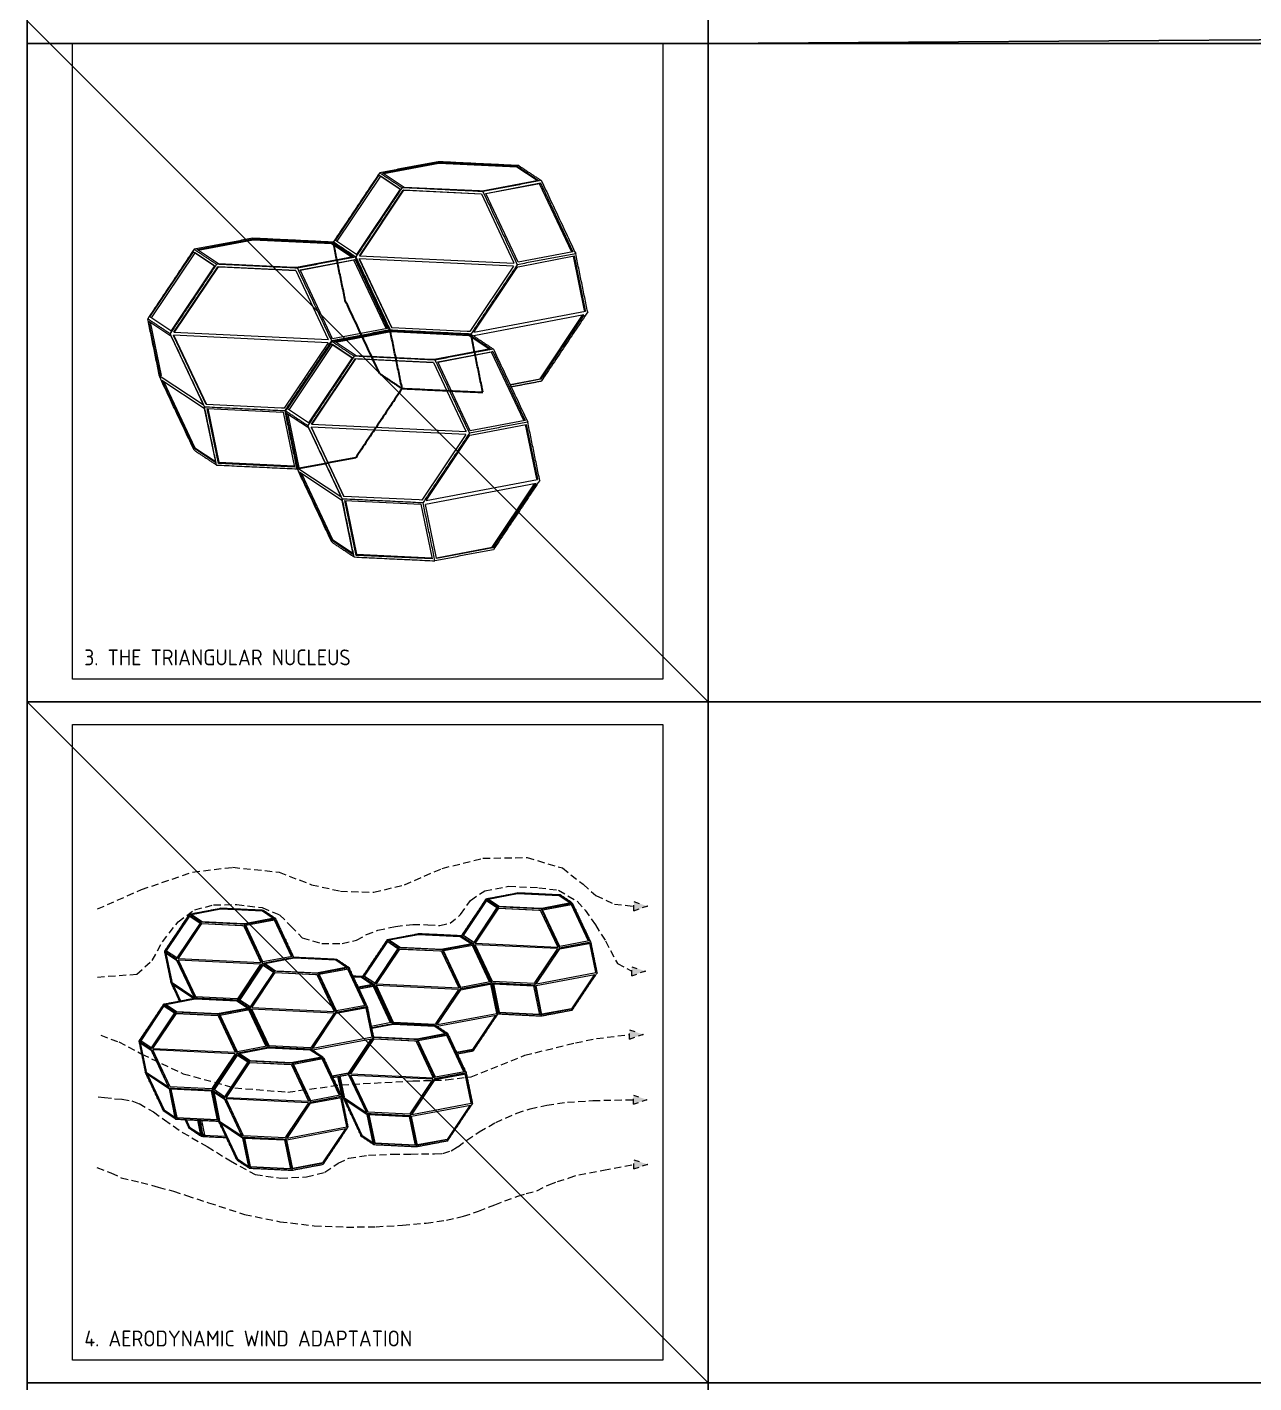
# Model space of a CAD drawing. Header units: millimetres. Extents: x 551 to 27551, y 6116 to 15116.
# Drawn here: x 551 to 3252, y 7616 to 10602 of the extents above; entities that cross this region are included whole.
import ezdxf

# ---------------------------------------------------------------- set-up
doc = ezdxf.new("R2010")
doc.units = ezdxf.units.MM
doc.linetypes.add('ACAD_ISO03W100', pattern=[30, 12, -18])
doc.linetypes.add('HIDDEN2', pattern=[4.7625, 3.175, -1.5875])
for name, color, linetype, lineweight in [('1ST', 51, 'Continuous', 18), ('2ND', 201, 'Continuous', 15), ('3RD', 140, 'Continuous', 13), ('4TH DETAILS', 125, 'Continuous', 9), ('TEXTS', 210, 'Continuous', 9)]:
    doc.layers.add(name, color=color, linetype=linetype, lineweight=lineweight)
doc.layers.add('LAYOUT', color=83, linetype='Continuous', plot=False)
doc.styles.get("Standard").update_dxf_attribs({"font": 'arial.ttf'})

# ---------------------------------------------------------------- blocks, each defined once
blk = doc.blocks.new('A$Cddddb582')
at = {"color": 0, "linetype": 'Continuous', "lineweight": 0, "extrusion": (0, 0.982622, 0.185618)}
for p, q in [((-30.52, 360.05), (-30.29, 360.1)), ((-30.43, 359.99), (-30.52, 360.05)), ((-27.97, 358.36), (-30.43, 359.99)), ((-23.89, 361.16), (-30.35, 359.94)), ((-30.29, 360.1), (-23.89, 361.31)), ((-23.89, 361.31), (-15.03, 360.89)), ((-23.89, 361.16), (-23.89, 361.31)), ((-14.72, 360.72), (-23.89, 361.16)), ((-15.03, 360.89), (-14.72, 360.87)), ((-14.72, 360.87), (-12.17, 359.18)), ((-14.72, 360.72), (-14.72, 360.87)), ((-12.34, 359.15), (-14.72, 360.72)), ((-36.04, 352.12), (-30.92, 359.77)), ((-30.75, 359.67), (-35.88, 352.02)), ((-30.92, 359.77), (-30.91, 359.78)), ((-30.91, 359.78), (-28.43, 358.13)), ((-30.91, 359.78), (-30.75, 359.67)), ((-28.43, 358.13), (-30.75, 359.67)), ((-19.11, 357.94), (-27.97, 358.36)), ((-12.17, 359.18), (-18.8, 357.92)), ((-18.38, 357.65), (-11.94, 358.87)), ((-12.06, 358.78), (-18.35, 357.58)), ((-11.94, 358.87), (-12.06, 358.78)), ((-8.28, 350.76), (-12.06, 358.78)), ((-11.94, 358.87), (-8.14, 350.78)), ((-28.43, 358.13), (-33.56, 350.47)), ((-33.22, 350.33), (-28.06, 358.03)), ((-28.03, 358.01), (-33.17, 350.32)), ((-28.03, 358.01), (-28.06, 358.03)), ((-28.06, 358.03), (-27.75, 358.02)), ((-18.88, 357.57), (-28.03, 358.01)), ((-27.75, 358.02), (-18.89, 357.59)), ((-18.8, 357.92), (-19.11, 357.94)), ((-18.89, 357.59), (-15.12, 349.57)), ((-14.58, 349.56), (-18.38, 357.65)), ((-45.68, 352.17), (-52.14, 350.95)), ((-52.08, 351.11), (-45.68, 352.32)), ((-45.68, 352.32), (-36.83, 351.9)), ((-45.68, 352.17), (-45.68, 352.32)), ((-36.51, 351.73), (-45.68, 352.17)), ((-33.56, 350.48), (-36.04, 352.12)), ((-57.83, 343.13), (-52.71, 350.78)), ((-52.55, 350.68), (-57.67, 343.03)), ((-52.71, 350.79), (-50.23, 349.14)), ((-52.71, 350.79), (-52.55, 350.68)), ((-52.71, 350.78), (-52.71, 350.79)), ((-50.23, 349.14), (-52.55, 350.68)), ((-52.31, 351.06), (-52.08, 351.11)), ((-52.22, 351), (-52.31, 351.06)), ((-49.76, 349.37), (-52.22, 351)), ((-36.83, 351.9), (-36.51, 351.88)), ((-36.51, 351.88), (-33.96, 350.19)), ((-36.51, 351.73), (-36.51, 351.88)), ((-34.14, 350.16), (-36.51, 351.73)), ((-33.56, 350.47), (-33.56, 350.48)), ((-8.14, 350.78), (-14.58, 349.56)), ((-50.23, 349.14), (-55.35, 341.48)), ((-55.01, 341.34), (-49.86, 349.04)), ((-49.82, 349.02), (-54.96, 341.33)), ((-49.82, 349.02), (-49.86, 349.04)), ((-49.86, 349.04), (-49.54, 349.02)), ((-40.67, 348.58), (-49.82, 349.02)), ((-40.91, 348.95), (-49.76, 349.37)), ((-49.54, 349.02), (-40.68, 348.6)), ((-40.59, 348.93), (-40.91, 348.95)), ((-33.96, 350.19), (-40.59, 348.93)), ((-40.18, 348.66), (-33.73, 349.88)), ((-33.85, 349.79), (-40.15, 348.59)), ((-33.73, 349.88), (-33.85, 349.79)), ((-30.08, 341.77), (-33.85, 349.79)), ((-33.73, 349.88), (-29.93, 341.79)), ((-33.24, 349.97), (-33.21, 349.94)), ((-33.2, 349.87), (-33.24, 349.97)), ((-15.1, 349.1), (-33.24, 349.97)), ((-33.22, 350.33), (-15.07, 349.46)), ((-33.21, 349.94), (-29.4, 341.85)), ((-29.42, 341.85), (-33.2, 349.87)), ((-15.1, 349.1), (-20.25, 341.41)), ((-19.77, 341.35), (-14.8, 348.77)), ((-15.12, 349.57), (-15.07, 349.46)), ((-14.8, 348.77), (-14.62, 349.04)), ((-14.62, 349.04), (-14.39, 349.08)), ((-14.39, 349.08), (-7.99, 350.3)), ((-6.77, 343.9), (-8.08, 350.28)), ((-7.99, 350.3), (-6.68, 343.91)), ((-40.68, 348.6), (-36.91, 340.58)), ((-36.38, 340.57), (-40.18, 348.66)), ((-56.63, 336.26), (-57.94, 342.65)), ((-57.94, 342.65), (-55.48, 341.01)), ((-55.36, 341.49), (-57.83, 343.13)), ((-57.77, 342.53), (-56.48, 336.24)), ((-6.84, 343.37), (-19.79, 340.91)), ((-19.77, 341.35), (-6.66, 343.83)), ((-12, 335.88), (-7.01, 343.33)), ((-6.84, 343.37), (-11.9, 335.81)), ((-6.66, 343.83), (-6.77, 343.9)), ((-6.68, 343.91), (-6.66, 343.83)), ((-55.48, 341.01), (-55.39, 340.95)), ((-55.39, 340.95), (-55.26, 340.67)), ((-55.35, 341.48), (-55.36, 341.49)), ((-55.04, 340.98), (-55, 340.95)), ((-54.99, 340.88), (-55.04, 340.98)), ((-36.9, 340.11), (-55.04, 340.98)), ((-55.01, 341.34), (-36.86, 340.47)), ((-55, 340.95), (-51.19, 332.86)), ((-51.22, 332.86), (-54.99, 340.88)), ((-29.93, 341.79), (-36.38, 340.57)), ((-29.52, 341.37), (-35.97, 340.15)), ((-35.92, 340.31), (-29.52, 341.52)), ((-29.52, 341.52), (-20.66, 341.1)), ((-29.52, 341.37), (-29.52, 341.52)), ((-20.34, 340.93), (-29.52, 341.37)), ((-20.57, 341.43), (-29.42, 341.85)), ((-20.66, 341.1), (-20.34, 341.08)), ((-20.25, 341.41), (-20.57, 341.43)), ((-20.34, 341.08), (-17.8, 339.39)), ((-20.34, 340.93), (-20.34, 341.08)), ((-17.97, 339.36), (-20.34, 340.93)), ((-55.26, 340.67), (-51.58, 332.84)), ((-36.9, 340.11), (-42.04, 332.42)), ((-41.66, 332.33), (-36.54, 339.98)), ((-36.38, 339.88), (-41.5, 332.23)), ((-36.91, 340.58), (-36.86, 340.47)), ((-36.54, 339.99), (-34.06, 338.34)), ((-36.54, 339.99), (-36.38, 339.88)), ((-36.54, 339.98), (-36.54, 339.99)), ((-34.06, 338.34), (-36.38, 339.88)), ((-36.15, 340.26), (-35.92, 340.31)), ((-36.06, 340.2), (-36.15, 340.26)), ((-33.6, 338.57), (-36.06, 340.2)), ((-17.8, 339.39), (-24.42, 338.13)), ((-34.06, 338.34), (-39.19, 330.68)), ((-38.85, 330.54), (-33.69, 338.24)), ((-33.66, 338.22), (-38.8, 330.53)), ((-33.66, 338.22), (-33.69, 338.24)), ((-33.69, 338.24), (-33.38, 338.23)), ((-24.51, 337.78), (-33.66, 338.22)), ((-24.74, 338.15), (-33.6, 338.57)), ((-33.38, 338.23), (-24.52, 337.8)), ((-24.42, 338.13), (-24.74, 338.15)), ((-24.52, 337.8), (-20.74, 329.78)), ((-24.01, 337.86), (-17.56, 339.08)), ((-20.21, 329.77), (-24.01, 337.86)), ((-17.68, 338.99), (-23.98, 337.79)), ((-17.56, 339.08), (-17.68, 338.99)), ((-13.91, 330.97), (-17.68, 338.99)), ((-17.56, 339.08), (-13.76, 330.99)), ((-56.61, 336.18), (-56.63, 336.26)), ((-56.48, 336.24), (-56.61, 336.18)), ((-56.61, 336.18), (-51.58, 332.84)), ((-52.67, 327.72), (-56.42, 335.69)), ((-51.43, 332.37), (-56.42, 335.69)), ((-56.18, 335.53), (-52.54, 327.78)), ((-15.52, 335.21), (-12, 335.88)), ((-11.9, 335.81), (-15.48, 335.13)), ((-11.9, 335.81), (-12, 335.88)), ((-42.36, 332.44), (-51.22, 332.86)), ((-51.43, 332.37), (-50.17, 326.26)), ((-51.08, 332.37), (-42.15, 331.94)), ((-49.75, 325.93), (-51.08, 332.37)), ((-51, 332.37), (-49.71, 326.08)), ((-42.04, 332.42), (-42.36, 332.44)), ((-42.15, 331.94), (-40.83, 325.51)), ((-40.46, 325.46), (-41.78, 331.85)), ((-41.78, 331.85), (-39.32, 330.21)), ((-39.19, 330.69), (-41.66, 332.33)), ((-41.6, 331.73), (-40.31, 325.44)), ((-39.32, 330.21), (-39.23, 330.16)), ((-39.23, 330.16), (-39.09, 329.87)), ((-39.19, 330.68), (-39.19, 330.69)), ((-39.09, 329.87), (-35.41, 322.04)), ((-38.87, 330.18), (-38.83, 330.15)), ((-38.82, 330.08), (-38.87, 330.18)), ((-20.73, 329.31), (-38.87, 330.18)), ((-38.85, 330.54), (-20.69, 329.67)), ((-38.83, 330.15), (-35.03, 322.06)), ((-35.05, 322.06), (-38.82, 330.08)), ((-20.74, 329.78), (-20.69, 329.67)), ((-13.76, 330.99), (-20.21, 329.77)), ((-20.02, 329.29), (-13.62, 330.51)), ((-12.39, 324.11), (-13.7, 330.49)), ((-13.62, 330.51), (-12.31, 324.12)), ((-20.73, 329.31), (-25.88, 321.62)), ((-25.39, 321.56), (-20.43, 328.98)), ((-20.43, 328.98), (-20.25, 329.25)), ((-20.25, 329.25), (-20.02, 329.29)), ((-52.67, 327.72), (-52.54, 327.78)), ((-50.21, 326.09), (-52.67, 327.72)), ((-52.54, 327.78), (-50.16, 326.2)), ((-50.13, 326.03), (-50.21, 326.09)), ((-50.17, 326.26), (-50.13, 326.03)), ((-49.71, 326.08), (-49.75, 325.93)), ((-40.83, 325.51), (-49.75, 325.93)), ((-49.71, 326.08), (-40.86, 325.66)), ((-40.45, 325.38), (-40.46, 325.46)), ((-40.31, 325.44), (-40.45, 325.38)), ((-40.45, 325.38), (-35.41, 322.04)), ((-36.51, 316.92), (-40.25, 324.89)), ((-35.27, 321.57), (-40.25, 324.89)), ((-40.02, 324.73), (-36.37, 316.98)), ((-12.47, 323.58), (-25.46, 321.11)), ((-25.39, 321.56), (-12.29, 324.04)), ((-17.63, 316.09), (-12.64, 323.54)), ((-12.47, 323.58), (-17.53, 316.02)), ((-12.29, 324.04), (-12.39, 324.11)), ((-12.31, 324.12), (-12.29, 324.04)), ((-26.19, 321.64), (-35.05, 322.06)), ((-35.27, 321.57), (-34.01, 315.46)), ((-34.91, 321.57), (-25.98, 321.14)), ((-33.59, 315.13), (-34.91, 321.57)), ((-34.84, 321.57), (-33.54, 315.28)), ((-25.88, 321.62), (-26.19, 321.64)), ((-25.98, 321.14), (-24.66, 314.71)), ((-24.2, 314.99), (-25.46, 321.11)), ((-36.51, 316.92), (-36.37, 316.98)), ((-34.05, 315.29), (-36.51, 316.92)), ((-36.37, 316.98), (-34, 315.4)), ((-34.01, 315.46), (-33.96, 315.23)), ((-24.17, 314.85), (-17.63, 316.09)), ((-17.53, 316.02), (-24.16, 314.76)), ((-17.53, 316.02), (-17.63, 316.09)), ((-33.96, 315.23), (-34.05, 315.29)), ((-33.54, 315.28), (-33.59, 315.13)), ((-24.66, 314.71), (-33.59, 315.13)), ((-33.54, 315.28), (-24.69, 314.86)), ((-24.16, 314.76), (-24.2, 314.99))]:
    blk.add_line(p, q, dxfattribs=at)
at = {"color": 0, "linetype": 'Continuous', "lineweight": 0}
for points in [[(-30.83, 360.07), (-36.28, 351.92)], [(-23.98, 361.37), (-30.83, 360.07)], [(-30.83, 360.07), (-28.2, 358.32)], [(-14.49, 360.91), (-23.98, 361.37)], [(-14.49, 360.91), (-11.85, 359.16)], [(-28.2, 358.32), (-33.65, 350.17)], [(-18.71, 357.86), (-28.2, 358.32)], [(-11.85, 359.16), (-18.71, 357.86)], [(-11.85, 359.16), (-7.81, 350.57)], [(-18.71, 357.86), (-14.67, 349.27)], [(-45.77, 352.38), (-52.63, 351.08)], [(-36.28, 351.92), (-45.77, 352.38)], [(-52.63, 351.08), (-58.08, 342.93)], [(-52.63, 351.08), (-49.99, 349.33)], [(-36.28, 351.92), (-33.65, 350.17)], [(-36.28, 351.92), (-33.65, 350.17)], [(-7.81, 350.57), (-14.67, 349.27)], [(-6.4, 343.72), (-7.81, 350.57)], [(-49.99, 349.33), (-55.44, 341.18)], [(-40.5, 348.87), (-49.99, 349.33)], [(-33.65, 350.17), (-40.5, 348.87)], [(-40.5, 348.87), (-36.46, 340.28)], [(-33.65, 350.17), (-29.61, 341.58)], [(-29.61, 341.58), (-33.65, 350.17)], [(-14.67, 349.27), (-20.12, 341.12)], [(-58.08, 342.93), (-55.44, 341.18)], [(-56.67, 336.09), (-58.08, 342.93)], [(-6.4, 343.72), (-11.85, 335.58)], [(-51.4, 332.59), (-55.44, 341.18)], [(-29.61, 341.58), (-36.46, 340.28)], [(-29.61, 341.58), (-36.46, 340.28)], [(-20.12, 341.12), (-29.61, 341.58)], [(-29.61, 341.58), (-20.12, 341.12)], [(-20.12, 341.12), (-17.48, 339.37)], [(-36.46, 340.28), (-41.91, 332.13)], [(-36.46, 340.28), (-41.91, 332.13)], [(-36.46, 340.28), (-33.83, 338.53)], [(-17.48, 339.37), (-24.34, 338.07)], [(-17.48, 339.37), (-13.44, 330.78)], [(-33.83, 338.53), (-39.27, 330.38)], [(-24.34, 338.07), (-33.83, 338.53)], [(-24.34, 338.07), (-20.29, 329.48)], [(-52.63, 327.49), (-56.67, 336.09)], [(-11.85, 335.58), (-15.38, 334.91)], [(-51.4, 332.59), (-41.91, 332.13)], [(-49.99, 325.74), (-51.4, 332.59)], [(-40.5, 325.29), (-41.91, 332.13)], [(-41.91, 332.13), (-39.27, 330.38)], [(-40.5, 325.29), (-41.91, 332.13)], [(-35.23, 321.79), (-39.27, 330.38)], [(-13.44, 330.78), (-20.29, 329.48)], [(-12.03, 323.93), (-13.44, 330.78)], [(-20.29, 329.48), (-25.74, 321.33)], [(-52.63, 327.49), (-49.99, 325.74)], [(-49.99, 325.74), (-40.5, 325.29)], [(-36.46, 316.69), (-40.5, 325.29)], [(-12.03, 323.93), (-17.48, 315.79)], [(-35.23, 321.79), (-25.74, 321.33)], [(-33.83, 314.94), (-35.23, 321.79)], [(-24.34, 314.49), (-25.74, 321.33)], [(-36.46, 316.69), (-33.83, 314.94)], [(-17.48, 315.79), (-24.34, 314.49)], [(-33.83, 314.94), (-24.34, 314.49)]]:
    blk.add_open_spline(points, degree=1, dxfattribs=at)

msp = doc.modelspace()

# ---------------------------------------------------------------- hatches: boundary and pattern name
at = {"layer": '2ND'}
h = msp.add_hatch(color=256, dxfattribs=at)
h.dxf.hatch_style = 1
h.paths.add_polyline_path([(1886.89, 8087.185), (1916.89, 8097.185), (1886.89, 8107.185)])
h.paths.add_polyline_path([(1885.809, 8229.583), (1915.809, 8239.583), (1885.809, 8249.583)])
h.paths.add_polyline_path([(1907.482, 8383.189), (1877.482, 8393.189), (1877.482, 8373.189)])
h.paths.add_polyline_path([(1882.158, 8532.518), (1882.158, 8512.518), (1912.158, 8522.518)])
h.paths.add_polyline_path([(1886.89, 8655.757), (1916.89, 8665.757), (1886.89, 8675.757)])

# ---------------------------------------------------------------- linework, layer by layer
at = {"layer": '1ST', "color": 244, "lineweight": 30, "true_color": 0x991b1e}
for points in [[(1251.321, 9999.944), (1224.942, 10128.268)], [(1224.942, 10128.268), (1274.344, 10095.424)], [(1350.124, 9934.256), (1274.344, 10095.424)], [(1327.102, 9838.776), (1251.321, 9999.944)], [(1350.124, 9934.256), (1221.586, 9909.892)], [(1350.124, 9934.256), (1528.063, 9925.775)], [(1376.503, 9805.932), (1350.124, 9934.256)], [(1554.442, 9797.451), (1528.063, 9925.775)], [(1221.586, 9909.892), (1119.426, 9757.205)], [(1327.102, 9838.776), (1376.503, 9805.932)], [(1376.503, 9805.932), (1274.344, 9653.244)], [(1376.503, 9805.932), (1554.442, 9797.451)], [(1145.805, 9628.881), (1119.426, 9757.205)], [(1274.344, 9653.244), (1145.805, 9628.881)]]:
    msp.add_open_spline(points, degree=1, dxfattribs=at)
at = {"layer": '2ND', "linetype": 'ACAD_ISO03W100'}
for p, q in [((1886.89, 8655.757), (1916.89, 8665.757)), ((1882.158, 8512.518), (1912.158, 8522.518)), ((1877.482, 8373.189), (1907.482, 8383.189)), ((1885.809, 8229.583), (1915.809, 8239.583)), ((1886.89, 8087.185), (1916.89, 8097.185))]:
    msp.add_line(p, q, dxfattribs=at)
at = {"layer": '2ND', "linetype": 'HIDDEN2', "ltscale": 5}
for points in [[(705.604, 8659.72), (802.548, 8702.229), (915.213, 8741.027), (1003.455, 8751.418), (1105.817, 8740.809), (1176.987, 8712.924), (1240.567, 8698.885), (1314.547, 8696.424), (1381.731, 8712.929), (1465.014, 8748.956), (1554.365, 8771.295), (1651.699, 8772.753), (1729.692, 8749.87), (1775.046, 8713.964), (1803.245, 8689.243), (1844.173, 8670.233), (1886.89, 8665.757)], [(705.604, 8509.719), (792.253, 8515.974), (826.223, 8546.42), (848.676, 8587.177), (883.022, 8631.325), (920.181, 8657.934), (961.362, 8668.647), (1012.737, 8669.233), (1067.977, 8662.5), (1106.851, 8646.882), (1131.399, 8621.689), (1156.546, 8596.35), (1199.485, 8583.579), (1244.397, 8583.485), (1275.966, 8590.903), (1297.952, 8603.015), (1323.321, 8612.875), (1361.656, 8621.138), (1399.896, 8625.457), (1433.156, 8624.987), (1459.652, 8623.391), (1482.296, 8627.992), (1505.317, 8647.428), (1527.304, 8678.601), (1558.441, 8699.545), (1610.926, 8709.516), (1677.486, 8706.516), (1721.175, 8700.976), (1762.295, 8676.507), (1779.511, 8657.261), (1802.309, 8624.434), (1824.708, 8589.107), (1850.523, 8539.379), (1882.158, 8522.518)], [(712.931, 8381.556), (752.357, 8366.751), (803.454, 8339.962), (894.414, 8296.797), (1007.888, 8265.673), (1125.054, 8256.281), (1243.474, 8272.434), (1399.79, 8280.92), (1473.852, 8283.144), (1528.38, 8290.083), (1572.661, 8307.199), (1646.7, 8337.259), (1758.373, 8364.992), (1804.346, 8374.022), (1877.482, 8383.189)], [(707.082, 8246.004), (720.886, 8244.502), (743.272, 8241.801), (759.845, 8240.487), (781.456, 8236.899), (797.337, 8230.866), (828.698, 8212.581), (853.052, 8195.491), (892.734, 8167.481), (947.416, 8136.255), (998.594, 8104.711), (1053.069, 8074.682), (1109.304, 8066.912), (1166.035, 8069.695), (1206.278, 8079.674), (1235.671, 8099.895), (1259.061, 8110.516), (1302.708, 8117.191), (1355.542, 8119.646), (1395.731, 8119.764), (1447.808, 8120.442), (1466.146, 8121.415), (1484.662, 8127.09), (1498.892, 8135.916), (1519.052, 8150.292), (1546.53, 8168.725), (1582.623, 8189.281), (1629.051, 8209.962), (1658.659, 8219.409), (1695.147, 8227.558), (1740.531, 8233.873), (1796.828, 8237.816), (1885.809, 8239.583), (1885.809, 8239.583)], [(704.442, 8089.938), (735.228, 8078.571), (757.764, 8067.649), (801.532, 8057.192), (839.61, 8047.217), (872.751, 8037.745), (901.711, 8028.793), (950.108, 8012.525), (1029.631, 7987.044), (1107.296, 7970.809), (1182.942, 7962.072), (1253.997, 7958.953), (1319.115, 7959.82), (1377.74, 7963.194), (1429.405, 7967.939), (1473.955, 7974.261), (1511.36, 7982.703), (1544.525, 7993.839), (1580.898, 8008.284), (1602.78, 8016.946), (1631.037, 8026.942), (1649.884, 8032.676), (1673.187, 8039.033), (1699.925, 8052.241), (1718.527, 8059.135), (1744.36, 8067.308), (1765.537, 8074.361), (1820.151, 8084.195), (1886.89, 8097.185)]]:
    msp.add_lwpolyline(points, dxfattribs=at)
at = {"layer": '2ND', "linetype": 'ACAD_ISO03W100'}
for points in [[(1886.89, 8655.757), (1886.89, 8675.757), (1916.89, 8665.757)], [(1882.158, 8512.518), (1882.158, 8532.518), (1912.158, 8522.518)], [(1877.482, 8373.189), (1877.482, 8393.189), (1907.482, 8383.189)], [(1885.809, 8229.583), (1885.809, 8249.583), (1915.809, 8239.583)], [(1886.89, 8087.185), (1886.89, 8107.185), (1916.89, 8097.185)]]:
    msp.add_lwpolyline(points, close=True, dxfattribs=at)
at = {"layer": '3RD', "extrusion": (1e-16, 0.982622, 0.185618)}
for p, q in [((1630.872, 8692.856), (1566.323, 8680.621)), ((1566.878, 8682.2), (1630.872, 8694.33)), ((1630.872, 8692.856), (1630.872, 8694.33)), ((1630.872, 8694.33), (1719.461, 8690.107)), ((1722.617, 8688.483), (1630.872, 8692.856)), ((1719.461, 8690.107), (1722.617, 8689.957)), ((1722.617, 8688.483), (1722.617, 8689.957)), ((1722.617, 8689.957), (1723.493, 8689.374)), ((1723.493, 8689.374), (1748.088, 8673.023)), ((913.059, 8648.318), (977.053, 8660.447)), ((977.053, 8658.973), (977.053, 8660.447)), ((977.053, 8660.447), (1065.642, 8656.225)), ((1509.359, 8602.384), (1560.606, 8678.979)), ((1562.201, 8677.911), (1510.957, 8601.321)), ((1585.388, 8662.503), (1534.14, 8585.908)), ((1538.023, 8584.391), (1589.485, 8661.306)), ((1538.272, 8585.526), (1589.133, 8661.543)), ((1560.606, 8678.979), (1585.388, 8662.503)), ((1560.606, 8678.979), (1562.201, 8677.911)), ((1585.384, 8662.497), (1562.201, 8677.911)), ((1564.598, 8681.768), (1566.878, 8682.2)), ((1590.069, 8664.834), (1564.598, 8681.768)), ((1589.485, 8661.306), (1589.133, 8661.543)), ((1589.133, 8661.543), (1677.723, 8657.321)), ((1589.485, 8661.306), (1680.985, 8656.945)), ((1681.814, 8660.461), (1590.069, 8664.834)), ((1684.094, 8660.893), (1681.814, 8660.461)), ((1748.088, 8673.023), (1684.094, 8660.893)), ((1685.928, 8657.711), (1750.408, 8669.932)), ((1749.225, 8668.997), (1686.235, 8657.058)), ((1746.363, 8672.696), (1722.617, 8688.483)), ((1750.408, 8669.932), (1749.225, 8668.997)), ((1786.932, 8588.801), (1749.225, 8668.997)), ((1750.408, 8669.932), (1788.423, 8589.083)), ((855.54, 8568.501), (906.787, 8645.096)), ((908.382, 8644.028), (857.138, 8567.438)), ((906.787, 8645.096), (931.569, 8628.62)), ((906.787, 8645.096), (908.382, 8644.028)), ((931.565, 8628.615), (908.382, 8644.028)), ((910.779, 8647.885), (913.059, 8648.318)), ((936.25, 8630.951), (910.779, 8647.885)), ((977.053, 8658.973), (912.504, 8646.738)), ((1027.995, 8626.578), (936.25, 8630.951)), ((1068.798, 8654.6), (977.053, 8658.973)), ((1094.269, 8639.14), (1030.275, 8627.011)), ((1032.109, 8623.828), (1096.589, 8636.05)), ((1095.406, 8635.114), (1032.416, 8623.175)), ((1065.642, 8656.225), (1068.798, 8656.074)), ((1068.798, 8654.6), (1068.798, 8656.074)), ((1068.798, 8656.074), (1069.674, 8655.492)), ((1092.544, 8638.813), (1068.798, 8654.6)), ((1069.674, 8655.492), (1094.269, 8639.14)), ((1096.589, 8636.05), (1095.406, 8635.114)), ((1133.113, 8554.918), (1095.406, 8635.114)), ((1096.589, 8636.05), (1134.604, 8555.201)), ((1677.723, 8657.321), (1680.879, 8657.17)), ((1680.879, 8657.17), (1682.223, 8654.312)), ((1682.223, 8654.312), (1719.158, 8575.758)), ((1723.942, 8576.862), (1685.928, 8657.711)), ((931.569, 8628.62), (880.321, 8552.025)), ((884.204, 8550.509), (935.666, 8627.423)), ((884.453, 8551.643), (935.314, 8627.661)), ((935.666, 8627.423), (935.314, 8627.661)), ((935.314, 8627.661), (1023.904, 8623.438)), ((935.666, 8627.423), (1027.166, 8623.063)), ((1023.904, 8623.438), (1027.06, 8623.288)), ((1027.06, 8623.288), (1028.404, 8620.429)), ((1030.275, 8627.011), (1027.995, 8626.578)), ((1028.404, 8620.429), (1065.339, 8541.876)), ((1070.124, 8542.979), (1032.109, 8623.828)), ((1412.932, 8602.952), (1348.384, 8590.717)), ((1348.939, 8592.296), (1412.932, 8604.426)), ((1412.932, 8602.952), (1412.932, 8604.426)), ((1412.932, 8604.426), (1501.521, 8600.203)), ((1504.677, 8598.579), (1412.932, 8602.952)), ((1501.521, 8600.203), (1504.677, 8600.053)), ((1504.677, 8598.579), (1504.677, 8600.053)), ((1504.677, 8600.053), (1505.553, 8599.47)), ((1534.14, 8585.908), (1509.359, 8602.384)), ((1291.419, 8512.48), (1342.666, 8589.075)), ((1344.262, 8588.007), (1293.018, 8511.417)), ((1367.448, 8572.599), (1316.201, 8496.004)), ((1320.084, 8494.487), (1371.545, 8571.402)), ((1320.333, 8495.622), (1371.194, 8571.639)), ((1342.666, 8589.075), (1367.448, 8572.599)), ((1342.666, 8589.075), (1344.262, 8588.007)), ((1367.445, 8572.593), (1344.262, 8588.007)), ((1346.659, 8591.864), (1348.939, 8592.296)), ((1372.13, 8574.93), (1346.659, 8591.864)), ((1371.545, 8571.402), (1371.194, 8571.639)), ((1371.194, 8571.639), (1459.783, 8567.417)), ((1371.545, 8571.402), (1463.045, 8567.041)), ((1463.875, 8570.557), (1372.13, 8574.93)), ((1466.154, 8570.989), (1463.875, 8570.557)), ((1530.148, 8583.119), (1466.154, 8570.989)), ((1467.988, 8567.807), (1532.469, 8580.029)), ((1531.285, 8579.093), (1468.295, 8567.154)), ((1528.423, 8582.792), (1504.677, 8598.579)), ((1505.553, 8599.47), (1530.148, 8583.119)), ((1532.469, 8580.029), (1531.285, 8579.093)), ((1568.993, 8498.897), (1531.285, 8579.093)), ((1532.469, 8580.029), (1570.483, 8499.179)), ((1537.356, 8580.912), (1537.708, 8580.675)), ((1575.532, 8499.72), (1537.356, 8580.912)), ((1718.743, 8572.267), (1537.356, 8580.912)), ((1537.529, 8584.415), (1538.272, 8585.526)), ((1537.529, 8584.415), (1719.158, 8575.758)), ((1575.778, 8499.708), (1537.708, 8580.675)), ((1718.743, 8572.267), (1669.089, 8498.055)), ((1672.713, 8495.629), (1723.574, 8571.646)), ((1723.574, 8571.646), (1787.569, 8583.776)), ((1788.423, 8589.083), (1723.942, 8576.862)), ((1787.569, 8583.776), (1789.848, 8584.208)), ((1789.009, 8584.049), (1802.127, 8520.236)), ((1789.848, 8584.208), (1803.137, 8519.561)), ((854.482, 8563.744), (855.358, 8563.162)), ((854.95, 8561.468), (854.482, 8563.744)), ((867.771, 8499.098), (854.95, 8561.468)), ((855.358, 8563.162), (879.953, 8546.81)), ((880.321, 8552.025), (855.54, 8568.501)), ((856.194, 8562.606), (869.133, 8499.66)), ((879.953, 8546.81), (917.681, 8466.57)), ((883.537, 8547.03), (883.889, 8546.793)), ((921.713, 8465.837), (883.537, 8547.03)), ((1064.924, 8538.385), (883.537, 8547.03)), ((883.71, 8550.532), (884.453, 8551.643)), ((883.71, 8550.532), (1065.339, 8541.876)), ((921.959, 8465.826), (883.889, 8546.793)), ((1134.604, 8555.201), (1070.124, 8542.979)), ((1072.444, 8539.889), (1074.724, 8540.321)), ((1097.915, 8522.955), (1072.444, 8539.889)), ((1138.718, 8550.977), (1074.169, 8538.742)), ((1074.724, 8540.321), (1138.718, 8552.451)), ((1138.718, 8550.977), (1138.718, 8552.451)), ((1138.718, 8552.451), (1227.306, 8548.228)), ((1230.462, 8546.604), (1138.718, 8550.977)), ((1227.306, 8548.228), (1230.462, 8548.078)), ((1230.462, 8546.604), (1230.462, 8548.078)), ((1230.462, 8548.078), (1231.339, 8547.495)), ((1254.208, 8530.817), (1230.462, 8546.604)), ((1231.339, 8547.495), (1255.933, 8531.144)), ((1459.783, 8567.417), (1462.939, 8567.266)), ((1462.939, 8567.266), (1464.283, 8564.408)), ((1464.283, 8564.408), (1501.218, 8485.854)), ((1506.003, 8486.958), (1467.988, 8567.807)), ((1064.924, 8538.385), (1015.271, 8464.173)), ((1017.204, 8460.505), (1068.452, 8537.1)), ((1070.047, 8536.032), (1018.803, 8459.442)), ((1093.233, 8520.624), (1041.986, 8444.029)), ((1045.869, 8442.512), (1097.331, 8519.427)), ((1046.118, 8443.647), (1096.979, 8519.664)), ((1068.452, 8537.1), (1093.233, 8520.624)), ((1068.452, 8537.1), (1070.047, 8536.032)), ((1093.23, 8520.618), (1070.047, 8536.032)), ((1097.331, 8519.427), (1096.979, 8519.664)), ((1096.979, 8519.664), (1185.568, 8515.442)), ((1097.331, 8519.427), (1188.83, 8515.066)), ((1189.66, 8518.582), (1097.915, 8522.955)), ((1185.568, 8515.442), (1188.724, 8515.291)), ((1188.724, 8515.291), (1190.068, 8512.433)), ((1191.94, 8519.014), (1189.66, 8518.582)), ((1190.068, 8512.433), (1227.004, 8433.879)), ((1255.933, 8531.144), (1191.94, 8519.014)), ((1193.773, 8515.832), (1258.254, 8528.054)), ((1231.788, 8434.983), (1193.773, 8515.832)), ((1257.07, 8527.118), (1194.08, 8515.179)), ((1258.254, 8528.054), (1257.07, 8527.118)), ((1294.778, 8446.922), (1257.07, 8527.118)), ((1258.254, 8528.054), (1296.268, 8447.204)), ((1268.481, 8511.019), (1283.581, 8510.299)), ((1283.581, 8510.299), (1286.738, 8510.149)), ((1286.738, 8508.675), (1286.738, 8510.149)), ((1286.738, 8510.149), (1287.614, 8509.566)), ((1316.201, 8496.004), (1291.419, 8512.48)), ((1801.291, 8514.818), (1671.459, 8490.21)), ((1672.109, 8494.726), (1803.137, 8519.561)), ((1799.617, 8514.501), (1749.766, 8439.994)), ((1801.291, 8514.818), (1750.776, 8439.319)), ((1803.137, 8519.561), (1802.127, 8520.236)), ((869.133, 8499.66), (867.771, 8499.098)), ((867.771, 8499.098), (918.129, 8465.617)), ((887.197, 8456.93), (869.647, 8494.254)), ((917.225, 8462.622), (869.647, 8494.254)), ((872.013, 8492.681), (888.69, 8457.213)), ((1286.738, 8508.675), (1269.19, 8509.511)), ((1312.209, 8493.215), (1279.746, 8487.062)), ((1281.27, 8483.821), (1314.529, 8490.125)), ((1313.346, 8489.189), (1281.577, 8483.167)), ((1310.483, 8492.888), (1286.738, 8508.675)), ((1287.614, 8509.566), (1312.209, 8493.215)), ((1314.529, 8490.125), (1313.346, 8489.189)), ((1351.053, 8408.993), (1313.346, 8489.189)), ((1314.529, 8490.125), (1352.544, 8409.276)), ((1319.417, 8491.008), (1319.768, 8490.771)), ((1357.593, 8409.816), (1319.417, 8491.008)), ((1500.803, 8482.363), (1319.417, 8491.008)), ((1319.589, 8494.511), (1320.333, 8495.622)), ((1319.589, 8494.511), (1501.218, 8485.854)), ((1357.839, 8409.804), (1319.768, 8490.771)), ((1500.803, 8482.363), (1451.15, 8408.151)), ((1454.774, 8405.725), (1505.635, 8481.742)), ((1505.635, 8481.742), (1569.629, 8493.872)), ((1570.483, 8499.179), (1506.003, 8486.958)), ((1569.629, 8493.872), (1571.909, 8494.304)), ((1571.07, 8494.145), (1584.187, 8430.332)), ((1571.909, 8494.304), (1585.198, 8429.657)), ((1667.278, 8495.347), (1575.532, 8499.72)), ((1590.178, 8430.533), (1576.945, 8494.906)), ((1576.945, 8494.906), (1666.207, 8490.652)), ((1577.662, 8494.872), (1590.59, 8431.982)), ((1666.207, 8490.652), (1666.22, 8490.59)), ((1666.22, 8490.59), (1679.44, 8426.279)), ((1669.089, 8498.055), (1667.278, 8495.347)), ((1684.502, 8426.757), (1671.459, 8490.21)), ((1672.109, 8494.726), (1672.713, 8495.629)), ((854.504, 8449.985), (856.784, 8450.417)), ((920.778, 8461.073), (856.229, 8448.838)), ((856.784, 8450.417), (920.778, 8462.547)), ((917.681, 8466.57), (918.129, 8465.617)), ((920.778, 8461.073), (920.778, 8462.547)), ((920.778, 8462.547), (1009.367, 8458.324)), ((1012.523, 8456.7), (920.778, 8461.073)), ((1013.459, 8461.465), (921.713, 8465.837)), ((1009.367, 8458.324), (1012.523, 8458.174)), ((1012.523, 8456.7), (1012.523, 8458.174)), ((1012.523, 8458.174), (1013.399, 8457.591)), ((1036.269, 8440.913), (1012.523, 8456.7)), ((1013.399, 8457.591), (1037.994, 8441.24)), ((1015.271, 8464.173), (1013.459, 8461.465)), ((1041.986, 8444.029), (1017.204, 8460.505)), ((799.264, 8370.601), (850.512, 8447.196)), ((852.107, 8446.128), (800.863, 8369.538)), ((875.294, 8430.72), (824.046, 8354.125)), ((827.929, 8352.608), (879.391, 8429.523)), ((828.178, 8353.743), (879.039, 8429.76)), ((850.512, 8447.196), (875.294, 8430.72)), ((850.512, 8447.196), (852.107, 8446.128)), ((875.29, 8430.715), (852.107, 8446.128)), ((879.975, 8433.051), (854.504, 8449.985)), ((879.391, 8429.523), (879.039, 8429.76)), ((879.039, 8429.76), (967.629, 8425.538)), ((879.391, 8429.523), (970.89, 8425.162)), ((971.72, 8428.678), (879.975, 8433.051)), ((967.629, 8425.538), (970.784, 8425.388)), ((970.784, 8425.388), (972.128, 8422.529)), ((974, 8429.11), (971.72, 8428.678)), ((972.128, 8422.529), (1009.064, 8343.975)), ((1037.994, 8441.24), (974, 8429.11)), ((975.834, 8425.928), (1040.314, 8438.15)), ((1013.848, 8345.079), (975.834, 8425.928)), ((1039.131, 8437.214), (976.141, 8425.275)), ((1040.314, 8438.15), (1039.131, 8437.214)), ((1076.838, 8357.018), (1039.131, 8437.214)), ((1040.314, 8438.15), (1078.329, 8357.3)), ((1045.202, 8439.033), (1045.554, 8438.796)), ((1083.378, 8357.841), (1045.202, 8439.033)), ((1226.588, 8430.388), (1045.202, 8439.033)), ((1045.374, 8442.536), (1046.118, 8443.647)), ((1045.374, 8442.536), (1227.004, 8433.879)), ((1083.624, 8357.829), (1045.554, 8438.796)), ((1226.588, 8430.388), (1176.935, 8356.176)), ((1180.559, 8353.75), (1231.42, 8429.767)), ((1231.42, 8429.767), (1295.414, 8441.897)), ((1296.268, 8447.204), (1231.788, 8434.983)), ((1295.414, 8441.897), (1297.694, 8442.329)), ((1296.855, 8442.17), (1309.973, 8378.357)), ((1297.694, 8442.329), (1310.983, 8377.682)), ((1583.351, 8424.914), (1453.979, 8400.393)), ((1454.17, 8404.822), (1585.198, 8429.657)), ((1581.677, 8424.597), (1531.826, 8350.09)), ((1583.351, 8424.914), (1532.837, 8349.415)), ((1585.198, 8429.657), (1584.187, 8430.332)), ((1590.59, 8431.982), (1590.178, 8430.533)), ((1590.264, 8430.529), (1590.178, 8430.533)), ((1679.44, 8426.279), (1590.264, 8430.529)), ((1590.59, 8431.982), (1679.135, 8427.762)), ((1749.766, 8439.994), (1684.331, 8427.591)), ((1748.497, 8438.887), (1684.502, 8426.757)), ((1750.776, 8439.319), (1748.497, 8438.887)), ((1750.776, 8439.319), (1749.766, 8439.994)), ((1352.544, 8409.276), (1308.57, 8400.941)), ((1309.269, 8397.543), (1356.657, 8406.525)), ((1356.657, 8405.051), (1309.56, 8396.125)), ((1356.657, 8405.051), (1356.657, 8406.525)), ((1356.657, 8406.525), (1445.246, 8402.303)), ((1448.402, 8400.679), (1356.657, 8405.051)), ((1449.338, 8405.443), (1357.593, 8409.816)), ((1445.246, 8402.303), (1448.402, 8402.153)), ((1448.402, 8400.679), (1448.402, 8402.153)), ((1448.402, 8402.153), (1449.278, 8401.57)), ((1472.148, 8384.891), (1448.402, 8400.679)), ((1449.278, 8401.57), (1473.873, 8385.218)), ((1451.15, 8408.151), (1449.338, 8405.443)), ((1454.17, 8404.822), (1454.774, 8405.725)), ((798.207, 8365.844), (799.083, 8365.261)), ((798.675, 8363.568), (798.207, 8365.844)), ((811.496, 8301.197), (798.675, 8363.568)), ((799.083, 8365.261), (823.678, 8348.909)), ((824.046, 8354.125), (799.264, 8370.601)), ((799.919, 8364.706), (812.858, 8301.759)), ((1309.137, 8372.939), (1179.764, 8348.418)), ((1179.955, 8352.847), (1310.983, 8377.682)), ((1307.462, 8372.622), (1257.611, 8298.115)), ((1309.137, 8372.939), (1258.622, 8297.44)), ((1263.809, 8296.587), (1315.27, 8373.502)), ((1264.057, 8297.722), (1314.919, 8373.739)), ((1310.983, 8377.682), (1309.973, 8378.357)), ((1315.855, 8377.029), (1313.111, 8378.854)), ((1315.27, 8373.502), (1314.919, 8373.739)), ((1314.919, 8373.739), (1403.508, 8369.517)), ((1315.27, 8373.502), (1406.77, 8369.141)), ((1407.599, 8372.657), (1315.855, 8377.029)), ((1403.508, 8369.517), (1406.664, 8369.366)), ((1406.664, 8369.366), (1408.008, 8366.508)), ((1409.879, 8373.089), (1407.599, 8372.657)), ((1408.008, 8366.508), (1444.943, 8287.954)), ((1473.873, 8385.218), (1409.879, 8373.089)), ((1411.713, 8369.906), (1476.193, 8382.128)), ((1449.728, 8289.057), (1411.713, 8369.906)), ((1475.01, 8381.193), (1412.02, 8369.253)), ((1476.193, 8382.128), (1475.01, 8381.193)), ((1512.718, 8300.997), (1475.01, 8381.193)), ((1476.193, 8382.128), (1514.208, 8301.279)), ((823.678, 8348.909), (861.406, 8268.67)), ((827.262, 8349.129), (827.614, 8348.892)), ((865.438, 8267.937), (827.262, 8349.129)), ((1008.649, 8340.484), (827.262, 8349.129)), ((827.435, 8352.632), (828.178, 8353.743)), ((827.435, 8352.632), (1009.064, 8343.975)), ((865.684, 8267.925), (827.614, 8348.892)), ((1008.649, 8340.484), (958.995, 8266.272)), ((960.929, 8262.605), (1012.176, 8339.199)), ((1013.772, 8338.131), (962.528, 8261.542)), ((1012.176, 8339.199), (1036.958, 8322.723)), ((1012.176, 8339.199), (1013.772, 8338.131)), ((1036.955, 8322.718), (1013.772, 8338.131)), ((1078.329, 8357.3), (1013.848, 8345.079)), ((1016.169, 8341.989), (1018.449, 8342.421)), ((1041.64, 8325.054), (1016.169, 8341.989)), ((1082.442, 8353.076), (1017.894, 8340.842)), ((1018.449, 8342.421), (1082.442, 8354.55)), ((1082.442, 8353.076), (1082.442, 8354.55)), ((1082.442, 8354.55), (1171.031, 8350.328)), ((1174.187, 8348.704), (1082.442, 8353.076)), ((1175.123, 8353.468), (1083.378, 8357.841)), ((1199.658, 8333.243), (1135.664, 8321.114)), ((1171.031, 8350.328), (1174.187, 8350.178)), ((1174.187, 8348.704), (1174.187, 8350.178)), ((1174.187, 8350.178), (1175.063, 8349.595)), ((1197.933, 8332.916), (1174.187, 8348.704)), ((1175.063, 8349.595), (1199.658, 8333.243)), ((1176.935, 8356.176), (1175.123, 8353.468)), ((1179.955, 8352.847), (1180.559, 8353.75)), ((1531.826, 8350.09), (1496.614, 8343.416)), ((1530.557, 8348.983), (1496.988, 8342.62)), ((1532.837, 8349.415), (1530.557, 8348.983)), ((1532.837, 8349.415), (1531.826, 8350.09)), ((812.858, 8301.759), (811.496, 8301.197)), ((811.496, 8301.197), (861.854, 8267.717)), ((1036.958, 8322.723), (985.711, 8246.129)), ((989.594, 8244.612), (1041.055, 8321.527)), ((989.843, 8245.747), (1040.704, 8321.764)), ((1041.055, 8321.527), (1040.704, 8321.764)), ((1040.704, 8321.764), (1129.293, 8317.542)), ((1041.055, 8321.527), (1132.555, 8317.166)), ((1133.385, 8320.682), (1041.64, 8325.054)), ((1129.293, 8317.542), (1132.449, 8317.391)), ((1132.449, 8317.391), (1133.793, 8314.533)), ((1135.664, 8321.114), (1133.385, 8320.682)), ((1133.793, 8314.533), (1170.728, 8235.979)), ((1137.498, 8317.931), (1201.979, 8330.153)), ((1175.513, 8237.082), (1137.498, 8317.931)), ((1200.795, 8329.217), (1137.805, 8317.278)), ((1201.979, 8330.153), (1200.795, 8329.217)), ((1238.503, 8249.022), (1200.795, 8329.217)), ((1201.979, 8330.153), (1239.993, 8249.304)), ((1514.208, 8301.279), (1449.728, 8289.057)), ((849.536, 8219.441), (813.372, 8296.353)), ((863.295, 8263.163), (813.372, 8296.353)), ((815.738, 8294.78), (852.242, 8217.144)), ((1257.611, 8298.115), (1222.399, 8291.441)), ((1256.342, 8297.008), (1222.773, 8290.645)), ((1234.509, 8290.505), (1243.561, 8246.471)), ((1247.375, 8245.176), (1237.924, 8291.152)), ((1239.346, 8291.422), (1248.737, 8245.738)), ((1258.622, 8297.44), (1256.342, 8297.008)), ((1256.79, 8294.728), (1259.558, 8292.888)), ((1258.622, 8297.44), (1257.611, 8298.115)), ((1259.558, 8292.888), (1297.286, 8212.648)), ((1263.142, 8293.108), (1263.493, 8292.871)), ((1301.318, 8211.916), (1263.142, 8293.108)), ((1444.528, 8284.463), (1263.142, 8293.108)), ((1263.314, 8296.611), (1264.057, 8297.722)), ((1263.314, 8296.611), (1444.943, 8287.954)), ((1301.563, 8211.904), (1263.493, 8292.871)), ((1444.528, 8284.463), (1394.875, 8210.251)), ((1398.498, 8207.825), (1449.36, 8283.842)), ((1449.36, 8283.842), (1513.354, 8295.971)), ((1513.354, 8295.971), (1515.634, 8296.403)), ((1514.795, 8296.244), (1527.912, 8232.432)), ((1515.634, 8296.403), (1528.923, 8231.757)), ((861.406, 8268.67), (861.854, 8267.717)), ((863.295, 8263.163), (876.351, 8199.648)), ((957.184, 8263.564), (865.438, 8267.937)), ((880.084, 8198.75), (866.851, 8263.123)), ((866.851, 8263.123), (956.113, 8258.869)), ((867.568, 8263.089), (880.496, 8200.199)), ((956.113, 8258.869), (956.126, 8258.807)), ((956.126, 8258.807), (969.346, 8194.496)), ((958.995, 8266.272), (957.184, 8263.564)), ((959.872, 8257.847), (960.748, 8257.265)), ((960.339, 8255.571), (959.872, 8257.847)), ((973.161, 8193.201), (960.339, 8255.571)), ((960.748, 8257.265), (985.343, 8240.913)), ((985.711, 8246.129), (960.929, 8262.605)), ((961.583, 8256.709), (974.523, 8193.763)), ((989.099, 8244.636), (989.843, 8245.747)), ((989.099, 8244.636), (1170.728, 8235.979)), ((1175.145, 8231.867), (1239.139, 8243.996)), ((1239.993, 8249.304), (1175.513, 8237.082)), ((1239.139, 8243.996), (1241.419, 8244.428)), ((1240.58, 8244.269), (1253.697, 8180.457)), ((1241.419, 8244.428), (1254.708, 8179.782)), ((1242.837, 8247.974), (1243.256, 8247.954)), ((1243.561, 8246.471), (1243.365, 8246.48)), ((1248.737, 8245.738), (1247.375, 8245.176)), ((1247.375, 8245.176), (1297.734, 8211.696)), ((850.88, 8216.582), (849.536, 8219.441)), ((850.88, 8216.582), (852.242, 8217.144)), ((876.351, 8199.648), (850.88, 8216.582)), ((852.242, 8217.144), (876.002, 8201.348)), ((985.343, 8240.913), (1023.071, 8160.673)), ((988.927, 8241.133), (989.278, 8240.896)), ((1027.103, 8159.941), (988.927, 8241.133)), ((1170.313, 8232.488), (988.927, 8241.133)), ((1027.349, 8159.929), (989.278, 8240.896)), ((1170.313, 8232.488), (1120.66, 8158.276)), ((1124.284, 8155.85), (1175.145, 8231.867)), ((1285.415, 8163.419), (1249.251, 8240.332)), ((1299.174, 8207.141), (1249.251, 8240.332)), ((1251.617, 8238.759), (1288.122, 8161.123)), ((1297.286, 8212.648), (1297.734, 8211.696)), ((1393.063, 8207.543), (1301.318, 8211.916)), ((1527.076, 8227.014), (1397.244, 8202.405)), ((1397.894, 8206.922), (1528.923, 8231.757)), ((1525.402, 8226.697), (1475.551, 8152.189)), ((1527.076, 8227.014), (1476.561, 8151.515)), ((1528.923, 8231.757), (1527.912, 8232.432)), ((880.496, 8200.199), (880.084, 8198.75)), ((880.17, 8198.746), (880.084, 8198.75)), ((969.346, 8194.496), (880.17, 8198.746)), ((880.496, 8200.199), (969.041, 8195.979)), ((905.811, 8181.512), (899.108, 8195.769)), ((900.771, 8195.689), (908.517, 8179.215)), ((925.889, 8194.492), (932.626, 8161.719)), ((936.359, 8160.822), (929.473, 8194.322)), ((930.941, 8194.252), (937.203, 8163.79)), ((936.189, 8186.031), (932.765, 8185.382)), ((934.535, 8194.08), (941.15, 8161.898)), ((974.523, 8193.763), (973.161, 8193.201)), ((973.161, 8193.201), (1023.519, 8159.721)), ((1011.201, 8111.444), (975.037, 8188.357)), ((1024.959, 8155.166), (975.037, 8188.357)), ((977.403, 8186.784), (1013.907, 8109.148)), ((1299.174, 8207.141), (1312.231, 8143.626)), ((1315.963, 8142.729), (1302.73, 8207.102)), ((1302.73, 8207.102), (1391.993, 8202.848)), ((1303.447, 8207.068), (1316.375, 8144.178)), ((1391.993, 8202.848), (1392.005, 8202.786)), ((1392.005, 8202.786), (1405.225, 8138.475)), ((1394.875, 8210.251), (1393.063, 8207.543)), ((1410.287, 8138.953), (1397.244, 8202.405)), ((1397.894, 8206.922), (1398.498, 8207.825)), ((907.155, 8178.653), (905.811, 8181.512)), ((907.155, 8178.653), (908.517, 8179.215)), ((932.626, 8161.719), (907.155, 8178.653)), ((908.517, 8179.215), (932.277, 8163.419)), ((937.203, 8163.79), (936.359, 8160.822)), ((936.445, 8160.817), (936.359, 8160.822)), ((988.551, 8158.334), (936.445, 8160.817)), ((937.203, 8163.79), (937.29, 8163.786)), ((937.29, 8163.786), (940.796, 8163.619)), ((1023.071, 8160.673), (1023.519, 8159.721)), ((1024.959, 8155.166), (1038.016, 8091.651)), ((1118.848, 8155.568), (1027.103, 8159.941)), ((1041.748, 8090.754), (1028.516, 8155.127)), ((1028.516, 8155.127), (1117.778, 8150.873)), ((1029.232, 8155.093), (1042.16, 8092.203)), ((1120.66, 8158.276), (1118.848, 8155.568)), ((1252.861, 8175.039), (1123.029, 8150.43)), ((1123.68, 8154.947), (1254.708, 8179.782)), ((1123.68, 8154.947), (1124.284, 8155.85)), ((1251.187, 8174.722), (1201.336, 8100.214)), ((1252.861, 8175.039), (1202.347, 8099.539)), ((1254.708, 8179.782), (1253.697, 8180.457)), ((1286.759, 8160.561), (1285.415, 8163.419)), ((1286.759, 8160.561), (1288.122, 8161.123)), ((1312.231, 8143.626), (1286.759, 8160.561)), ((1288.122, 8161.123), (1311.881, 8145.326)), ((1475.551, 8152.189), (1410.116, 8139.787)), ((1476.561, 8151.515), (1475.551, 8152.189)), ((1117.778, 8150.873), (1117.791, 8150.811)), ((1117.791, 8150.811), (1131.011, 8086.5)), ((1136.073, 8086.978), (1123.029, 8150.43)), ((1316.375, 8144.178), (1315.963, 8142.729)), ((1316.05, 8142.725), (1315.963, 8142.729)), ((1405.225, 8138.475), (1316.05, 8142.725)), ((1316.375, 8144.178), (1404.921, 8139.957)), ((1474.282, 8151.082), (1410.287, 8138.953)), ((1476.561, 8151.515), (1474.282, 8151.082)), ((1012.545, 8108.586), (1011.201, 8111.444)), ((1012.545, 8108.586), (1013.907, 8109.148)), ((1038.016, 8091.651), (1012.545, 8108.586)), ((1013.907, 8109.148), (1037.666, 8093.351)), ((1042.16, 8092.203), (1041.748, 8090.754)), ((1042.16, 8092.203), (1130.706, 8087.982)), ((1201.336, 8100.214), (1135.901, 8087.812)), ((1200.067, 8099.107), (1136.073, 8086.978)), ((1202.347, 8099.539), (1200.067, 8099.107)), ((1202.347, 8099.539), (1201.336, 8100.214)), ((1041.835, 8090.75), (1041.748, 8090.754)), ((1131.011, 8086.5), (1041.835, 8090.75))]:
    msp.add_line(p, q, dxfattribs=at)
at = {"layer": '3RD'}
for points in [[(1561.442, 8681.918), (1629.996, 8694.912)], [(1724.897, 8690.389), (1629.996, 8694.912)], [(1751.244, 8672.872), (1724.897, 8690.389)], [(907.623, 8648.036), (976.177, 8661.03)], [(1071.078, 8656.506), (976.177, 8661.03)], [(1561.442, 8681.918), (1506.957, 8600.485)], [(1587.789, 8664.402), (1533.304, 8582.968)], [(1587.789, 8664.402), (1561.442, 8681.918)], [(1682.69, 8659.878), (1587.789, 8664.402)], [(1682.69, 8659.878), (1751.244, 8672.872)], [(1682.69, 8659.878), (1723.107, 8573.922)], [(1751.244, 8672.872), (1791.66, 8586.916)], [(907.623, 8648.036), (853.138, 8566.603)], [(933.97, 8630.519), (879.485, 8549.086)], [(933.97, 8630.519), (907.623, 8648.036)], [(1028.871, 8625.996), (933.97, 8630.519)], [(1028.871, 8625.996), (1097.425, 8638.99)], [(1097.425, 8638.99), (1071.078, 8656.506)], [(1097.425, 8638.99), (1137.841, 8553.033)], [(1028.871, 8625.996), (1069.288, 8540.039)], [(1343.502, 8592.014), (1412.056, 8605.008)], [(1506.957, 8600.485), (1412.056, 8605.008)], [(1533.304, 8582.968), (1506.957, 8600.485)], [(1533.304, 8582.968), (1506.957, 8600.485)], [(1343.502, 8592.014), (1289.017, 8510.581)], [(1369.85, 8574.498), (1315.365, 8493.064)], [(1369.85, 8574.498), (1343.502, 8592.014)], [(1464.751, 8569.974), (1369.85, 8574.498)], [(1464.751, 8569.974), (1533.304, 8582.968)], [(1464.751, 8569.974), (1505.167, 8484.018)], [(1573.721, 8497.012), (1533.304, 8582.968)], [(1533.304, 8582.968), (1573.721, 8497.012)], [(1668.622, 8492.489), (1723.107, 8573.922)], [(1723.107, 8573.922), (1791.66, 8586.916)], [(1791.66, 8586.916), (1805.729, 8518.476)], [(879.485, 8549.086), (853.138, 8566.603)], [(853.138, 8566.603), (867.207, 8498.163)], [(919.902, 8463.129), (879.485, 8549.086)], [(1069.288, 8540.039), (1014.803, 8458.606)], [(1014.803, 8458.606), (1069.288, 8540.039)], [(1069.288, 8540.039), (1137.841, 8553.033)], [(1069.288, 8540.039), (1137.841, 8553.033)], [(1095.635, 8522.523), (1069.288, 8540.039)], [(1232.742, 8548.51), (1137.841, 8553.033)], [(1259.09, 8530.993), (1232.742, 8548.51)], [(1095.635, 8522.523), (1041.15, 8441.089)], [(1190.536, 8517.999), (1095.635, 8522.523)], [(1190.536, 8517.999), (1259.09, 8530.993)], [(1190.536, 8517.999), (1230.952, 8432.043)], [(1259.09, 8530.993), (1299.506, 8445.037)], [(1289.017, 8510.581), (1268.221, 8511.572)], [(1315.365, 8493.064), (1289.017, 8510.581)], [(1315.365, 8493.064), (1289.017, 8510.581)], [(1751.244, 8437.043), (1805.729, 8518.476)], [(886.644, 8456.825), (867.207, 8498.163)], [(1280.069, 8486.374), (1315.365, 8493.064)], [(1315.365, 8493.064), (1355.781, 8407.108)], [(1355.781, 8407.108), (1315.365, 8493.064)], [(1450.682, 8402.585), (1505.167, 8484.018)], [(1505.167, 8484.018), (1573.721, 8497.012)], [(1573.721, 8497.012), (1668.622, 8492.489)], [(1573.721, 8497.012), (1587.789, 8428.572)], [(1573.721, 8497.012), (1587.789, 8428.572)], [(1668.622, 8492.489), (1682.69, 8424.049)], [(851.348, 8450.135), (919.902, 8463.129)], [(919.902, 8463.129), (1014.803, 8458.606)], [(1014.803, 8458.606), (919.902, 8463.129)], [(1041.15, 8441.089), (1014.803, 8458.606)], [(1041.15, 8441.089), (1014.803, 8458.606)], [(851.348, 8450.135), (796.863, 8368.702)], [(877.695, 8432.619), (823.21, 8351.185)], [(877.695, 8432.619), (851.348, 8450.135)], [(972.596, 8428.096), (877.695, 8432.619)], [(972.596, 8428.096), (1041.15, 8441.089)], [(972.596, 8428.096), (1013.012, 8342.139)], [(1081.566, 8355.133), (1041.15, 8441.089)], [(1041.15, 8441.089), (1081.566, 8355.133)], [(1176.467, 8350.61), (1230.952, 8432.043)], [(1230.952, 8432.043), (1299.506, 8445.037)], [(1299.506, 8445.037), (1313.575, 8376.597)], [(1533.304, 8347.139), (1587.789, 8428.572)], [(1587.789, 8428.572), (1682.69, 8424.049)], [(1682.69, 8424.049), (1751.244, 8437.043)], [(1309.121, 8398.264), (1355.781, 8407.108)], [(1309.121, 8398.264), (1355.781, 8407.108)], [(1450.682, 8402.585), (1355.781, 8407.108)], [(1355.781, 8407.108), (1450.682, 8402.585)], [(1477.029, 8385.068), (1450.682, 8402.585)], [(823.21, 8351.185), (796.863, 8368.702)], [(796.863, 8368.702), (810.932, 8300.263)], [(1313.575, 8376.597), (1259.09, 8295.164)], [(1259.09, 8295.164), (1313.575, 8376.597)], [(1408.476, 8372.074), (1313.575, 8376.597)], [(1408.476, 8372.074), (1477.029, 8385.068)], [(1408.476, 8372.074), (1448.892, 8286.118)], [(1477.029, 8385.068), (1517.445, 8299.111)], [(863.626, 8265.229), (823.21, 8351.185)], [(1013.012, 8342.139), (958.528, 8260.706)], [(958.528, 8260.706), (1013.012, 8342.139)], [(1013.012, 8342.139), (1081.566, 8355.133)], [(1013.012, 8342.139), (1081.566, 8355.133)], [(1039.36, 8324.622), (1013.012, 8342.139)], [(1081.566, 8355.133), (1176.467, 8350.61)], [(1176.467, 8350.61), (1081.566, 8355.133)], [(1134.261, 8320.099), (1202.815, 8333.093)], [(1202.815, 8333.093), (1176.467, 8350.61)], [(1202.815, 8333.093), (1243.231, 8247.136)], [(1498.009, 8340.449), (1533.304, 8347.139)], [(1039.36, 8324.622), (984.875, 8243.189)], [(1134.261, 8320.099), (1039.36, 8324.622)], [(1134.261, 8320.099), (1174.677, 8234.143)], [(851.348, 8214.306), (810.932, 8300.263)], [(1223.794, 8288.474), (1259.09, 8295.164)], [(1237.196, 8291.014), (1246.811, 8244.241)], [(1237.196, 8291.014), (1246.811, 8244.241)], [(1299.506, 8209.208), (1259.09, 8295.164)], [(1394.407, 8204.684), (1448.892, 8286.118)], [(1448.892, 8286.118), (1517.445, 8299.111)], [(1517.445, 8299.111), (1531.514, 8230.672)], [(863.626, 8265.229), (958.528, 8260.706)], [(863.626, 8265.229), (877.695, 8196.789)], [(984.875, 8243.189), (958.528, 8260.706)], [(958.528, 8260.706), (972.596, 8192.266)], [(958.528, 8260.706), (972.596, 8192.266)], [(1025.291, 8157.233), (984.875, 8243.189)], [(1174.677, 8234.143), (1243.231, 8247.136)], [(1243.231, 8247.136), (1257.299, 8178.697)], [(1243.796, 8244.385), (1246.811, 8244.241)], [(1287.227, 8158.285), (1246.811, 8244.241)], [(877.695, 8196.789), (851.348, 8214.306)], [(1120.192, 8152.709), (1174.677, 8234.143)], [(1477.029, 8149.239), (1531.514, 8230.672)], [(877.695, 8196.789), (972.596, 8192.266)], [(907.623, 8176.377), (898.491, 8195.798)], [(926.653, 8194.456), (933.97, 8158.86)], [(936.462, 8184.705), (933.037, 8184.056)], [(1013.012, 8106.31), (972.596, 8192.266)], [(1299.506, 8209.208), (1394.407, 8204.684)], [(1299.506, 8209.208), (1313.575, 8140.768)], [(1394.407, 8204.684), (1408.476, 8136.245)], [(933.97, 8158.86), (907.623, 8176.377)], [(933.97, 8158.86), (989.549, 8156.211)], [(1025.291, 8157.233), (1120.192, 8152.709)], [(1025.291, 8157.233), (1039.36, 8088.793)], [(1120.192, 8152.709), (1134.261, 8084.27)], [(1202.815, 8097.264), (1257.299, 8178.697)], [(1313.575, 8140.768), (1287.227, 8158.285)], [(1313.575, 8140.768), (1408.476, 8136.245)], [(1408.476, 8136.245), (1477.029, 8149.239)], [(1039.36, 8088.793), (1013.012, 8106.31)], [(1134.261, 8084.27), (1202.815, 8097.264)], [(1039.36, 8088.793), (1134.261, 8084.27)]]:
    msp.add_open_spline(points, degree=1, dxfattribs=at)
at = {"layer": '4TH DETAILS'}
for points in [[(650.723, 10565.853), (1950.723, 10565.853), (1950.723, 9165.853), (650.723, 9165.853)], [(650.723, 9065.853), (1950.723, 9065.853), (1950.723, 7665.853), (650.723, 7665.853)]]:
    msp.add_lwpolyline(points, close=True, dxfattribs=at)
at = {"layer": 'LAYOUT'}
for p, q in [((550.723, 10615.853), (2050.723, 9115.853)), ((550.723, 10565.853), (9550.723, 10565.853)), ((550.723, 9115.853), (9550.723, 9115.853)), ((550.723, 9115.853), (2050.723, 7615.853)), ((550.723, 7615.853), (9550.723, 7615.853))]:
    msp.add_line(p, q, dxfattribs=at)
for points in [[(550.723, 6115.853), (550.723, 15115.853)], [(2050.723, 6115.853), (2050.723, 15115.853)]]:
    msp.add_lwpolyline(points, dxfattribs=at)
msp.add_lwpolyline([(9550.723, 6115.853), (2050.723, 6115.853), (2050.723, 10565.853), (9550.723, 10615.853)], close=True, dxfattribs=at)

# ---------------------------------------------------------------- block references
at = {"layer": '3RD', "xscale": 18.75, "yscale": 18.75, "zscale": 18.75}
msp.add_blockref('A$Cddddb582', (1905.231, 3529.683), dxfattribs=at)

# ---------------------------------------------------------------- texts
at = {"layer": 'TEXTS', "char_height": 35, "width": 1251.3724, "attachment_point": 1}
for s, insert in [('\\pxql;{\\fISOCP_IV50|b1|i0|c0|p2;3. THE TRIANGULAR NUCLEUS}', (676.547, 9231.139)), ('\\pxql;{\\fISOCP_IV50|b1|i0|c0|p2;4. AERODYNAMIC WIND ADAPTATION}', (676.859, 7731.139))]:
    msp.add_mtext(s, dxfattribs=dict(at, insert=insert))

doc.saveas('drawing.dxf')
